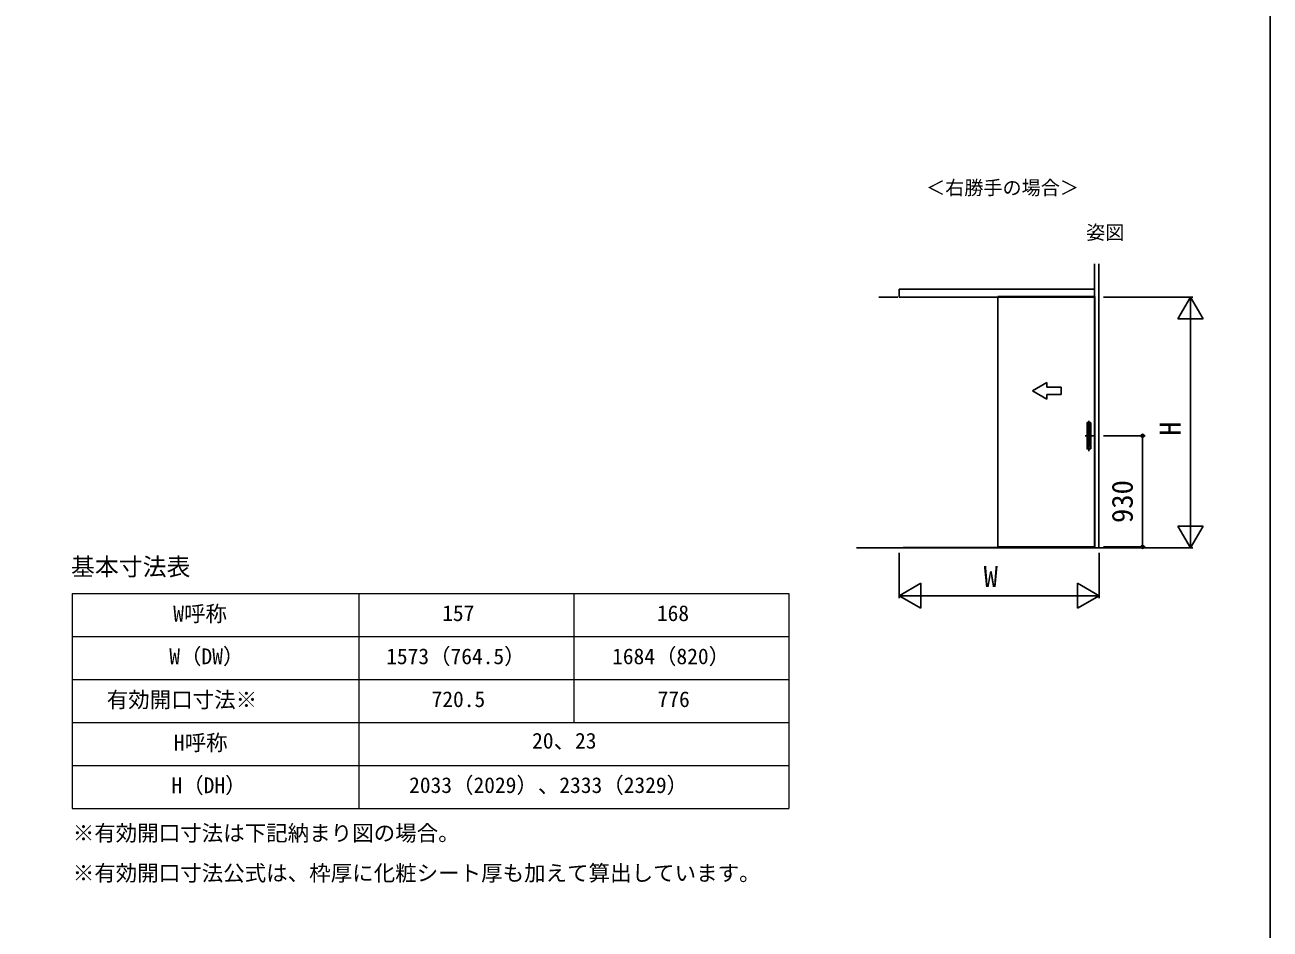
# Model space of a CAD drawing. Units: millimetres, scale not verified. Extents: x -525 to 525, y -784 to 780.
# Drawn here: x 4 to 525, y -380 to -2 of the extents above; entities that cross this region are included whole.
import ezdxf
from ezdxf.enums import TextEntityAlignment as Align

# ---------------------------------------------------------------- set-up
doc = ezdxf.new("R2010")
doc.units = ezdxf.units.MM
doc.header["$LTSCALE"] = 4
doc.layers.add('0-1_TABLE1', color=7, linetype='Continuous', lineweight=18)
for name, color, linetype in [('0-2_USER1', 3, 'Continuous'), ('0-6_YKK_A1', 4, 'Continuous'), ('0-7_YKK_D', 6, 'Continuous'), ('0-8_YKK_ZWAK', 7, 'Continuous')]:
    doc.layers.add(name, color=color, linetype=linetype)
doc.styles.add('ＭＳ ゴシック', font='')
doc.styles.get('ＭＳ ゴシック').set_extended_font_data('MS Gothic')

msp = doc.modelspace()

# ---------------------------------------------------------------- linework, layer by layer
at = {"layer": '0-1_TABLE1'}
for p, q in [((23.458, -240.008), (323.458, -240.008)), ((23.458, -240.008), (23.458, -330.008)), ((143.458, -240.008), (143.458, -330.008)), ((233.458, -240.008), (233.458, -294.008)), ((323.458, -240.008), (323.458, -330.008)), ((23.458, -258.008), (323.458, -258.008)), ((23.458, -276.008), (323.458, -276.008)), ((23.458, -294.008), (323.458, -294.008)), ((23.458, -312.008), (323.458, -312.008)), ((23.458, -330.008), (323.458, -330.008))]:
    msp.add_line(p, q, dxfattribs=at)
at = {"layer": '0-6_YKK_A1'}
for p, q in [((451.488, -220.908), (451.488, -101.982)), ((453.288, -220.908), (453.288, -101.982)), ((451.488, -112.608), (369.688, -112.608)), ((369.688, -115.858), (369.688, -112.608)), ((451.488, -112.608), (369.688, -112.608)), ((369.688, -115.858), (369.688, -112.608)), ((369.158, -115.858), (361.246, -115.858)), ((369.158, -115.858), (361.246, -115.858)), ((369.688, -115.858), (451.488, -115.858)), ((369.688, -115.858), (451.488, -115.858)), ((410.938, -115.658), (410.938, -219.958)), ((410.938, -115.658), (411.688, -115.658)), ((410.938, -115.658), (451.638, -115.658)), ((410.938, -220.458), (410.938, -115.658)), ((451.638, -115.658), (451.638, -220.258)), ((451.638, -220.458), (451.638, -115.658)), ((425.538, -155.14), (431.538, -151.676)), ((425.538, -155.14), (431.538, -151.676)), ((425.538, -155.14), (431.538, -158.604)), ((425.538, -155.14), (431.538, -158.604)), ((431.538, -153.64), (431.538, -151.676)), ((431.538, -153.64), (431.538, -151.676)), ((431.538, -153.64), (437.538, -153.64)), ((431.538, -153.64), (437.538, -153.64)), ((437.538, -153.64), (437.538, -156.64)), ((437.538, -153.64), (437.538, -156.64)), ((431.538, -158.604), (431.538, -156.64)), ((437.538, -156.64), (431.538, -156.64)), ((431.538, -158.604), (431.538, -156.64)), ((437.538, -156.64), (431.538, -156.64)), ((448.388, -168.508), (448.388, -179.408)), ((449.838, -168.458), (448.438, -168.458)), ((448.638, -169.508), (448.638, -178.408)), ((449.588, -169.458), (448.688, -169.458)), ((449, -168.793), (449, -169.068)), ((449.275, -168.793), (449, -168.793)), ((449, -168.799), (449.037, -168.862)), ((449, -168.799), (449.027, -168.799)), ((449, -169.068), (449.275, -169.068)), ((449.009, -168.943), (449.009, -168.957)), ((449.009, -168.957), (449.047, -168.957)), ((449.027, -168.799), (449.051, -168.839)), ((449.136, -169.063), (449.035, -169.063)), ((449.037, -168.897), (449.037, -168.862)), ((449.037, -168.897), (449.064, -168.897)), ((449.042, -169.014), (449.042, -169.017)), ((449.047, -168.954), (449.047, -168.957)), ((449.074, -168.799), (449.051, -168.839)), ((449.054, -169.029), (449.096, -169.029)), ((449.087, -168.942), (449.059, -168.942)), ((449.101, -168.799), (449.064, -168.862)), ((449.064, -168.897), (449.064, -168.862)), ((449.074, -168.799), (449.101, -168.799)), ((449.086, -169.002), (449.086, -168.972)), ((449.096, -168.951), (449.096, -169.029)), ((449.102, -168.799), (449.102, -168.897)), ((449.102, -168.799), (449.127, -168.799)), ((449.102, -168.897), (449.127, -168.897)), ((449.127, -168.799), (449.127, -168.839)), ((449.127, -168.839), (449.154, -168.799)), ((449.127, -168.861), (449.155, -168.861)), ((449.127, -168.861), (449.127, -168.897)), ((449.136, -169.063), (449.136, -168.946)), ((449.138, -167.73), (449.138, -180.385)), ((449.152, -169.063), (449.152, -168.912)), ((449.152, -168.912), (449.243, -168.912)), ((449.154, -168.799), (449.184, -168.799)), ((449.184, -168.799), (449.157, -168.839)), ((449.163, -168.839), (449.157, -168.839)), ((449.157, -168.862), (449.157, -168.897)), ((449.157, -168.897), (449.181, -168.897)), ((449.181, -168.897), (449.181, -168.857)), ((449.23, -168.944), (449.191, -168.944)), ((449.193, -168.799), (449.218, -168.799)), ((449.193, -168.799), (449.193, -168.897)), ((449.193, -168.897), (449.218, -168.897)), ((449.2, -168.99), (449.2, -169.023)), ((449.23, -168.99), (449.2, -168.99)), ((449.243, -169.023), (449.2, -169.023)), ((449.218, -168.839), (449.246, -168.799)), ((449.218, -168.799), (449.218, -168.839)), ((449.218, -168.861), (449.246, -168.861)), ((449.218, -168.861), (449.218, -168.897)), ((449.255, -168.839), (449.248, -168.839)), ((449.248, -168.862), (449.248, -168.897)), ((449.248, -168.897), (449.272, -168.897)), ((449.272, -168.897), (449.272, -168.857)), ((449.275, -169.068), (449.275, -168.793)), ((449.638, -169.508), (449.638, -178.408)), ((449.888, -168.508), (449.888, -179.408)), ((451.273, -173.958), (447.585, -173.958)), ((449.838, -179.458), (448.438, -179.458)), ((449.588, -178.458), (448.688, -178.458)), ((466.845, -220.908), (351.81, -220.908)), ((466.845, -220.908), (351.81, -220.908)), ((410.938, -220.458), (450.888, -220.458)), ((450.888, -220.458), (412.188, -220.458)), ((450.888, -220.458), (451.623, -220.458)), ((451.638, -220.458), (450.888, -220.458)), ((451.488, -220.908), (453.288, -220.908))]:
    msp.add_line(p, q, dxfattribs=at)
for points in [[(449.152, -169.063), (449.191, -169.063), (449.191, -168.944)], [(449.246, -168.799), (449.275, -168.799), (449.248, -168.839)]]:
    msp.add_lwpolyline(points, dxfattribs=at)
msp.add_lwpolyline([(371.438, -220.908), (371.438, -220.758), (451.638, -220.758), (451.638, -220.908)], close=True, dxfattribs=at)
msp.add_lwpolyline([(371.438, -220.908), (371.438, -220.758), (451.638, -220.758), (451.638, -220.908)], close=True, dxfattribs=at)
for centre, radius, start, end in [((448.438, -168.508), 0.05, 90, 180), ((448.688, -169.508), 0.05, 90, 180), ((449.065, -169.017), 0.0603, 153.38654, 215.68533), ((449.039, -168.943), 0.0302, 105.46601, 180), ((449.04, -169.005), 0.0332, 97.60411, 153.38654), ((449.035, -169.039), 0.0241, 215.68534, 270), ((449.072, -169.063), 0.155, 76.17284, 105.46601), ((449.062, -169.164), 0.194, 82.84733, 97.60411), ((449.054, -169.014), 0.0121, 100.87572, 180), ((449.054, -169.017), 0.0121, 180, 270), ((449.059, -168.954), 0.0121, 90, 180), ((449.069, -169.093), 0.092, 79.61114, 100.87572), ((449.087, -168.951), 0.009, 0, 90), ((449.101, -168.946), 0.0347, 0, 76.17284), ((449.155, -168.862), 0.002, 0, 90), ((449.163, -168.857), 0.0176, 0, 90), ((449.23, -168.954), 0.0106, 4.00063, 90), ((449.23, -168.98), 0.0106, 270, 356.44449), ((449.036, -168.968), 0.205, 356.44449, 4.00063), ((449.243, -168.945), 0.0332, 6.24013, 90), ((449.243, -168.99), 0.0332, 270, 353.75987), ((449.246, -168.862), 0.002, 0, 90), ((449.255, -168.857), 0.0176, 0, 90), ((449.036, -168.968), 0.241, 353.75987, 6.24013), ((449.588, -169.508), 0.05, 360, 90), ((449.838, -168.508), 0.05, 360, 90), ((448.438, -179.408), 0.05, 180, 270), ((448.688, -178.408), 0.05, 180, 270), ((449.588, -178.408), 0.05, 270, 360), ((449.838, -179.408), 0.05, 270, 360)]:
    msp.add_arc(centre, radius, start, end, dxfattribs=at)
at = {"layer": '0-7_YKK_D'}
for p, q in [((455.288, -115.858), (492.638, -115.858)), ((491.638, -115.858), (486.363, -124.995)), ((491.638, -115.858), (496.913, -124.995)), ((491.638, -115.858), (491.638, -134.131)), ((486.363, -124.995), (496.913, -124.995)), ((491.638, -126.408), (491.638, -210.358)), ((455.288, -173.958), (472.638, -173.958)), ((471.638, -173.958), (471.638, -220.458)), ((491.638, -220.908), (491.638, -202.635)), ((491.638, -220.908), (486.363, -211.772)), ((496.913, -211.772), (486.363, -211.772)), ((491.638, -220.908), (496.913, -211.772)), ((369.688, -222.908), (369.688, -241.908)), ((453.388, -222.908), (453.388, -241.908)), ((455.288, -220.458), (472.638, -220.458)), ((455.288, -220.908), (492.638, -220.908)), ((369.688, -240.908), (378.781, -235.658)), ((378.781, -246.158), (378.781, -235.658)), ((453.388, -240.908), (444.294, -235.658)), ((444.294, -235.658), (444.294, -246.158)), ((369.688, -240.908), (378.781, -246.158)), ((369.688, -240.908), (387.874, -240.908)), ((442.888, -240.908), (380.188, -240.908)), ((453.388, -240.908), (435.201, -240.908)), ((453.388, -240.908), (444.294, -246.158))]:
    msp.add_line(p, q, dxfattribs=at)
for centre in [(471.638, -173.958), (471.638, -220.458)]:
    msp.add_circle(centre, 0.637, dxfattribs=at)
at = {"layer": '0-8_YKK_ZWAK'}
msp.add_lwpolyline([(-525, -783.5), (525, -783.5), (525, 746.5)], dxfattribs=at)

# ---------------------------------------------------------------- texts
at = {"layer": '0-1_TABLE1', "style": 'ＭＳ ゴシック'}
for s, p in [('W呼称', (65.765, -253.712)), ('168', (268.257, -253.508)), ('157', (178.359, -253.508)), ('W（DW）', (64.103, -271.559)), ('1573（764.5）', (154.913, -271.559)), ('1684（820）', (249.515, -271.559)), ('有効開口寸法※', (37.896, -289.712)), ('720.5', (173.936, -289.508)), ('776', (268.563, -289.508)), ('H呼称', (66.021, -307.712)), ('20、23', (216.021, -306.894)), ('H（DH）', (65.024, -325.559)), ('2033（2029）、2333（2329）', (164.527, -325.482))]:
    msp.add_text(s, height=6.598, dxfattribs=at).set_placement(p, align=Align.BOTTOM_LEFT)
at = {"layer": '0-2_USER1', "style": 'ＭＳ ゴシック'}
for s, height, p in [('＜右勝手の場合＞', 5.865, (380.972, -74.803)), ('姿図', 5.865, (448, -93.5)), ('基本寸法表', 7.331, (22.962, -234.653)), ('※有効開口寸法は下記納まり図の場合。', 6.598, (23.687, -345.54)), ('※有効開口寸法公式は、枠厚に化粧シート厚も加えて算出しています。', 6.598, (23.687, -362.278))]:
    msp.add_text(s, height=height, dxfattribs=at).set_placement(p, align=Align.BOTTOM_LEFT)
at = {"layer": '0-7_YKK_D', "style": 'ＭＳ ゴシック'}
for s, p in [('H', (490.138, -173.974)), ('930', (470.138, -210.47))]:
    msp.add_text(s, height=8.798, rotation=90, dxfattribs=at).set_placement(p, align=Align.BOTTOM_LEFT)
msp.add_text('W', height=8.798, dxfattribs=at).set_placement((405.06, -239.908), align=Align.BOTTOM_LEFT)

doc.saveas('drawing.dxf')
